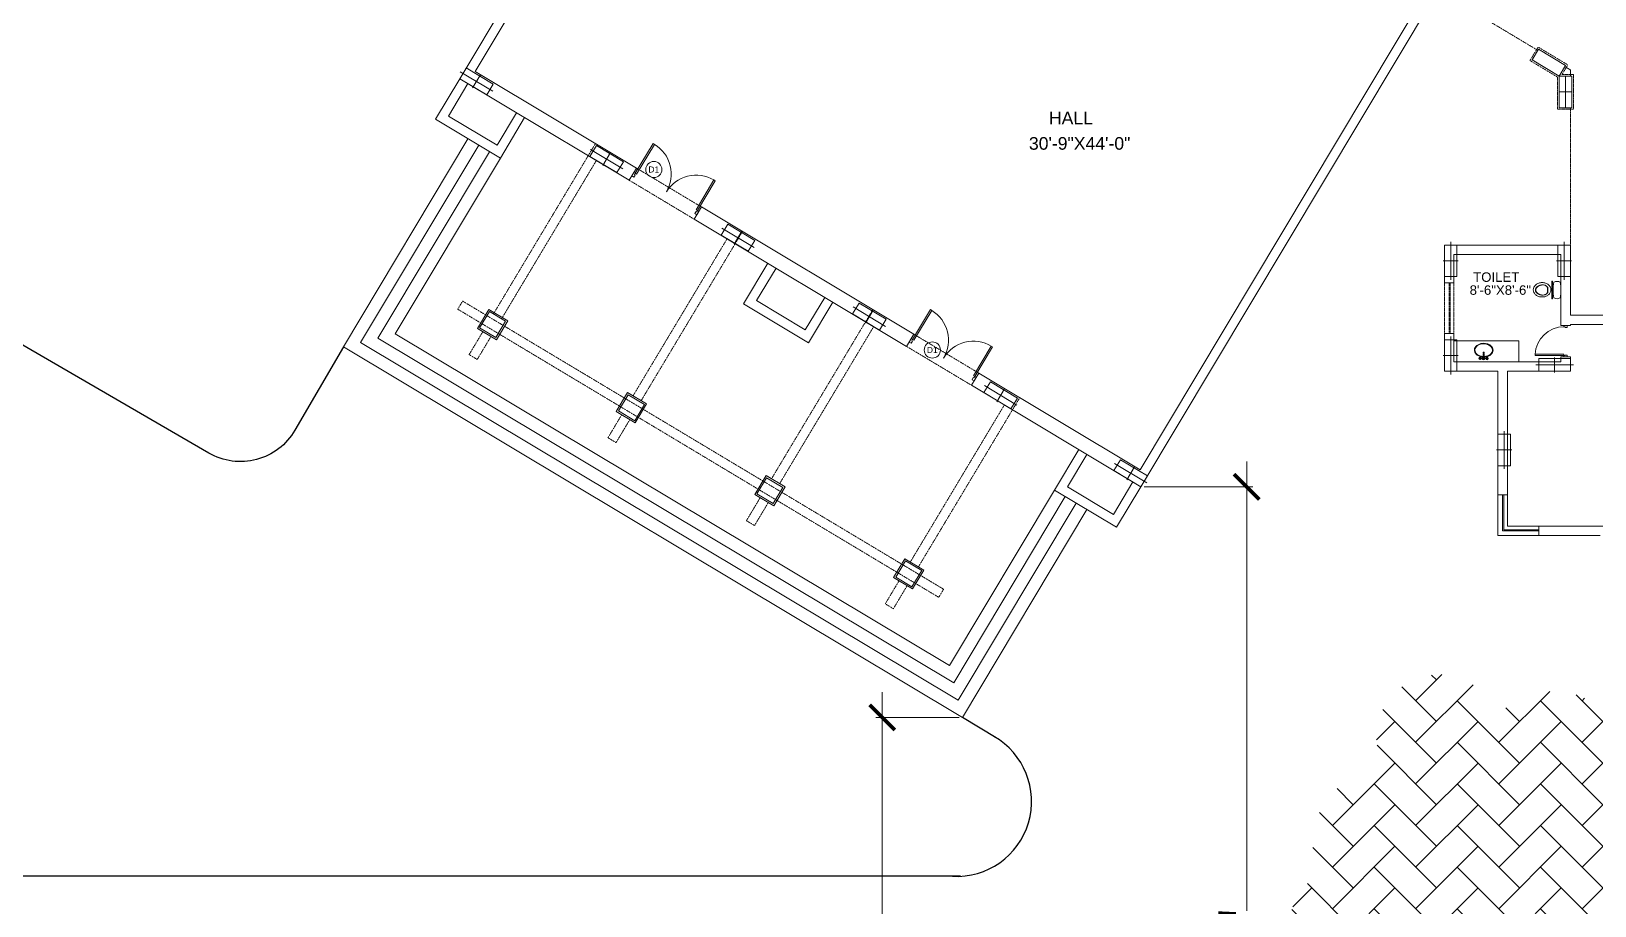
# Model space of a CAD drawing. Header units: inches. Extents: x -110725 to 51121, y 8404 to 44825.
# Drawn here: x 38081 to 39569, y 21109 to 21941 of the extents above; entities that cross this region are included whole.
import ezdxf
from ezdxf.enums import TextEntityAlignment as Align

# ---------------------------------------------------------------- set-up
doc = ezdxf.new("R2010")
doc.units = ezdxf.units.IN
doc.header["$LTSCALE"] = 0.1
doc.header["$MEASUREMENT"] = 0
doc.linetypes.add('DASHED2', pattern=[0.375, 0.25, -0.125])
doc.layers.get('0').update_dxf_attribs({"color": 1, "lineweight": 0})
doc.layers.get('Defpoints').update_dxf_attribs({"lineweight": 0})
for name, color, linetype, lineweight in [('Col.', 4, 'Continuous', 0), ('dim', 252, 'Continuous', 0), ('DOOR', 32, 'Continuous', 0), ('HATCH', 5, 'Continuous', 5), ('PLASTER', 7, 'Continuous', 0), ('PLUMBING', 8, 'Continuous', 0), ('stair', 5, 'Continuous', 0), ('TEXT', 3, 'Continuous', 0), ('WALL', 7, 'Continuous', 0), ('WIN', 160, 'Continuous', 0)]:
    doc.layers.add(name, color=color, linetype=linetype, lineweight=lineweight)
doc.layers.add('GREEN BELT', color=80, linetype='Continuous')
doc.styles.add('ARIAL', font='arial.ttf')
doc.styles.add('as', font='arial.ttf')
doc.styles.add('ATTR', font='romans.shx', dxfattribs={"width": 0.8, "height": 1.2})
doc.styles.add('EHSAN', font='arial.ttf', dxfattribs={"height": 54})
doc.dimstyles.new('DIM1', dxfattribs={"dimtxt": 54, "dimasz": 6, "dimexe": 6, "dimexo": 3, "dimgap": 1, "dimtad": 0, "dimzin": 0, "dimdsep": 46, "dimlunit": 4, "dimtxsty": 'EHSAN', "dimblk": 'ARCHTICK', "dimcen": 3, "dimdle": 6, "dimclrd": 4, "dimclre": 4, "dimclrt": 6, "dimadec": 0, "dimazin": 0, "dimtfac": 1, "dimtofl": 0, "dimtmove": 1, "dimatfit": 3, "dimldrblk": 'ARCHTICK', "dimfxl": 4, "dimtolj": 1, "dimtzin": 3, "dimlwd": -1, "dimlwe": -1, "dimarcsym": 0})

# ---------------------------------------------------------------- blocks, each defined once
blk = doc.blocks.new('D-1')
for points in [[(1.5, 34.9), (1.5, 1.9), (3, 1.9), (3, 34.9)], [(2.2, 0.4), (2.2, -1.9), (0, -1.9), (0, 1.9), (1.5, 1.9), (1.5, 0.4)], [(33.7, 0.4), (34.5, 0.4), (34.5, 1.9), (36, 1.9), (36, -1.9), (33.7, -1.9)]]:
    blk.add_lwpolyline(points, close=True)
blk.add_arc((1.5, 1.9), 33, 0, 87.3947)
blk = doc.blocks.new('DD3')
for p, q in [((-70.5, 34.9), (-70.5, 1.9)), ((-70.5, 34.9), (-69, 34.9)), ((-69, 1.9), (-69, 34.9)), ((-1.5, 34.9), (-3, 34.9)), ((-3, 1.9), (-3, 34.9)), ((-1.5, 34.9), (-1.5, 1.9)), ((-72, 1.9), (-72, -1.9)), ((-70.5, 1.9), (-72, 1.9)), ((-69, 1.9), (-70.5, 1.9)), ((-70.5, 0.4), (-70.5, 1.9)), ((-69.8, 0.4), (-70.5, 0.4)), ((-69.8, -1.9), (-69.8, 0.4)), ((-1.5, 1.9), (-3, 1.9)), ((-1.5, 0.4), (-2.2, 0.4)), ((-2.2, 0.4), (-2.2, -1.9)), ((-1.5, 1.9), (-1.5, 0.4)), ((0, 1.9), (-1.5, 1.9)), ((0, -1.9), (0, 1.9)), ((-72, -1.9), (-69.8, -1.9)), ((-2.2, -1.9), (0, -1.9))]:
    blk.add_line(p, q)
for centre, start, end in [((-69, 1.9), 359.9824, 90), ((-3, 1.9), 90, 180.0176)]:
    blk.add_arc(centre, 33, start, end)
blk = doc.blocks.new('D-6-dub')
blk.add_blockref('DD3', (0, 0))
blk = doc.blocks.new('WC')
at = {"color": 7}
blk.add_line((-8.3, 8), (-8.3, 8.8), dxfattribs=at)
for p, q in [((-8.3, 8.7), (8.3, 8.7)), ((8.3, 8), (-8.3, 7.9)), ((8.3, 8), (8.3, 8.7))]:
    blk.add_line(p, q)
blk.add_lwpolyline([(-0.1, 9.5, 0.117624), (2.4, 10.1, 0.104467), (4.7, 12, 0.090021), (6.2, 14.6, 0.081928), (6.7, 17.9, 0.081928), (6.2, 21.2, 0.090021), (4.7, 23.8, 0.104467), (2.4, 25.7, 0.117624), (-0.1, 26.3, 0.117624), (-2.7, 25.7, 0.104467), (-5, 23.8, 0.090021), (-6.4, 21.2, 0.081928), (-7, 17.9, 0.081928), (-6.4, 14.6, 0.090021), (-5, 12, 0.104467), (-2.7, 10.1, 0.117624)], format="xyb", close=True)
for points in [[(-2.4, 12.5, -0.319055), (-4.9, 18.5, -0.319055)], [(-5, 18.6, -0.16652), (-2.2, 23.5), (-2.2, 23.5, -0.177224), (0, 24.3)], [(-2.4, 12.7, -0.318165), (-4.7, 18.5, -0.318165)], [(-4.7, 18.5, -0.166722), (-2.1, 23.3, -0.177633), (0, 24, -0.211372)], [(5, 18.6, 0.16652), (2.2, 23.5), (2.2, 23.5, 0.177224), (0, 24.3)], [(4.7, 18.5, 0.166722), (2.1, 23.3, 0.177633), (0, 24, 0.211372)], [(2.4, 12.5, 0.319055), (4.9, 18.5, 0.319055)], [(2.4, 12.7, 0.318165), (4.7, 18.5, 0.318165)], [(-7.5, 0.7, -0.25), (-7.5, 6.7, -0.25)], [(-7.5, 6.7, -0.049862), (0, 7.5, -0.049862)], [(0, 0, -0.049876), (-7.5, 0.7, -0.049876)], [(7.5, 6.7, 0.049862), (0, 7.5, 0.049862)], [(0, 0, 0.049876), (7.5, 0.7, 0.049876)], [(7.5, 0.7, 0.25), (7.5, 6.7, 0.25)]]:
    blk.add_lwpolyline(points, format="xyb")
for points in [[(-2.4, 12.8), (2.4, 12.7)], [(2.4, 12.5), (-2.4, 12.5)]]:
    blk.add_lwpolyline(points)
blk = doc.blocks.new('fdg')
for p, q in [((-3.7, 1.5), (-4, 1.5)), ((-3.7, 1.2), (-4, 1.2)), ((-3.4, 1.8), (-3.4, 2)), ((-3.4, 0.9), (-3.4, 0.7)), ((-3.2, 1.8), (-3.2, 2)), ((-3.2, 0.9), (-3.2, 0.7)), ((-2.9, 1.5), (-2.6, 1.5)), ((-2.8, 1.2), (-2.6, 1.2)), ((-0.5, 5.4), (-0.5, 2.1)), ((0.5, 2.1), (0.5, 5.4)), ((2.8, 1.5), (2.6, 1.5)), ((2.9, 1.2), (2.6, 1.2)), ((3.2, 1.8), (3.2, 2)), ((3.2, 0.9), (3.2, 0.7)), ((3.4, 1.8), (3.4, 2)), ((3.4, 0.9), (3.4, 0.7)), ((3.7, 1.5), (4, 1.5)), ((3.7, 1.2), (4, 1.2))]:
    blk.add_line(p, q)
for centre, radius in [((-3.3, 1.4), 1.25), ((-4.2, 1.4), 0.253), ((-3.3, 1.4), 0.453), ((-3.3, 2.3), 0.253), ((-3.3, 0.5), 0.253), ((-2.4, 1.4), 0.253), ((0, 6.9), 0.544), ((0, 1.4), 0.453), ((3.3, 1.4), 1.25), ((2.4, 1.4), 0.253), ((3.3, 1.4), 0.453), ((3.3, 2.3), 0.253), ((3.3, 0.5), 0.253), ((4.2, 1.4), 0.253)]:
    blk.add_circle(centre, radius)
for centre, radius, start, end in [((-3.3, 1.4), 0.906, 105.2407, 164.2093), ((-3.3, 1.4), 0.906, 196.2342, 253.9047), ((-3.3, 1.4), 0.906, 16.4413, 74.0789), ((-3.3, 1.4), 0.906, 286.12, 344.0884), ((0, 1.4), 1.36, 109.6514, 70.3603), ((0, 1.4), 0.906, 120.3431, 59.7554), ((0, 5.4), 0.453, 0, 180), ((3.3, 1.4), 0.906, 106.12, 164.0884), ((3.3, 1.4), 0.906, 196.4412, 254.0789), ((3.3, 1.4), 0.906, 16.2342, 73.9047), ((3.3, 1.4), 0.906, 285.2407, 344.2093)]:
    blk.add_arc(centre, radius, start, end)
blk.add_ellipse((0, 9.4), major_axis=(-8.55, 0), ratio=0.719829, start_param=-4.659338, end_param=1.517745)
blk.add_open_spline([(0.5, 2.7), (1, 2.8), (1.5, 2.8), (3.3, 3.1), (4.5, 3.5), (6.6, 4.7), (7.4, 5.5), (8.5, 7), (8.8, 7.8), (9.1, 9.3), (9.1, 10.1), (8.6, 11.6), (8.2, 12.3), (7.1, 13.6), (6.4, 14.2), (4.7, 15.1), (3.8, 15.5), (1.9, 15.9), (0.9, 16.1), (-1.2, 16), (-2.2, 15.9), (-4.1, 15.4), (-5, 15), (-6.6, 14), (-7.2, 13.5), (-8.3, 12.1), (-8.7, 11.4), (-9.1, 9.9), (-9.1, 9.1), (-8.8, 7.5), (-8.4, 6.8), (-7.4, 5.5), (-6.7, 4.9), (-5.2, 3.9), (-4.3, 3.5), (-2.4, 2.9), (-1.4, 2.8), (-0.5, 2.7)], degree=3, knots=[-4.661485, -4.661485, -4.661485, -4.661485, -4.481024, -4.481024, -4.045821, -4.045821, -3.610618, -3.610618, -3.267968, -3.267968, -2.925319, -2.925319, -2.582669, -2.582669, -2.240019, -2.240019, -1.89737, -1.89737, -1.55472, -1.55472, -1.21207, -1.21207, -0.869421, -0.869421, -0.526771, -0.526771, -0.184121, -0.184121, 0.158528, 0.158528, 0.501178, 0.501178, 0.843828, 0.843828, 1.186477, 1.186477, 1.519892, 1.519892, 1.519892, 1.519892])
at = {"style": 'ATTR', "width": 0.8, "flags": 9}
blk.add_attdef('ESTCODE', (0, 1.4), '', height=0.0000181, rotation=180, dxfattribs=at)
blk = doc.blocks.new('_ArchTick')
at = {"color": 0, "linetype": 'ByBlock', "const_width": 0.15}
blk.add_lwpolyline([(-0.5, -0.5), (0.5, 0.5)], dxfattribs=at)
blk = doc.blocks.new('*D2556')
at = {"layer": 'Defpoints', "color": 0, "transparency": 16777216}
for p in [(38967.2, 21287.8), (38890.8, 20284.6), (38967.2, 20284.6)]:
    blk.add_point(p, dxfattribs=at)
at = {"layer": 'dim', "color": 4, "transparency": 16777216}
for p, q in [((38890.8, 21311.8), (38890.8, 20900.5)), ((38964.2, 21287.8), (38884.8, 21287.8)), ((38890.8, 20260.6), (38890.8, 20671.9)), ((38964.2, 20284.6), (38884.8, 20284.6))]:
    blk.add_line(p, q, dxfattribs=at)
at = {"layer": 'dim', "color": 4, "transparency": 16777216, "xscale": 24, "yscale": 24, "zscale": 24}
for p, rotation in [((38890.8, 21287.8), 90), ((38890.8, 20284.6), 270)]:
    blk.add_blockref('_ArchTick', p, dxfattribs=dict(at, rotation=rotation))
at = {"layer": 'dim', "color": 6, "transparency": 16777216, "insert": (38890.8, 20786.2), "char_height": 54, "attachment_point": 5, "rotation": 90, "style": 'EHSAN'}
blk.add_mtext('\\A1;83\'-7{\\H1x;\\S1/4;}"', dxfattribs=at)
blk = doc.blocks.new('*D2557')
at = {"layer": 'Defpoints', "color": 0, "transparency": 16777216}
for p in [(39137.2, 21507.4), (39172.6, 20471.3, -23.7), (39237.9, 20471.3)]:
    blk.add_point(p, dxfattribs=at)
at = {"layer": 'dim', "color": 4, "transparency": 16777216}
for p, q in [((39237.9, 21531.4), (39237.9, 21103.6)), ((39140.2, 21507.4), (39243.9, 21507.4)), ((39237.9, 20447.3), (39237.9, 20875.1)), ((39175.6, 20471.3), (39243.9, 20471.3))]:
    blk.add_line(p, q, dxfattribs=at)
at = {"layer": 'dim', "color": 4, "transparency": 16777216, "xscale": 24, "yscale": 24, "zscale": 24}
for p, rotation in [((39237.9, 21507.4), 90), ((39237.9, 20471.3), 270)]:
    blk.add_blockref('_ArchTick', p, dxfattribs=dict(at, rotation=rotation))
at = {"layer": 'dim', "color": 6, "transparency": 16777216, "insert": (39237.9, 20989.4), "char_height": 54, "attachment_point": 5, "rotation": 90, "style": 'EHSAN'}
blk.add_mtext('\\A1;86\'-4{\\H1x;\\S1/4;}"', dxfattribs=at)
blk = doc.blocks.new('44')
at = {"layer": 'Col.', "linetype": 'Continuous'}
blk.add_lwpolyline([(-24729.4, 37327.3), (-24729.4, 37339.3), (-24759.4, 37339.3), (-24759.4, 37327.3)], close=True, dxfattribs=at)
at = {"layer": 'dim', "linetype": 'Continuous'}
for p, q in [((-24744.4, 37340.5), (-24744.4, 37326.1)), ((-24762.4, 37333.3), (-24726.4, 37333.3))]:
    blk.add_line(p, q, dxfattribs=at)

msp = doc.modelspace()

# ---------------------------------------------------------------- hatches: boundary and pattern name
at = {"layer": 'HATCH'}
h = msp.add_hatch(dxfattribs=at)
h.set_pattern_fill('AR-HBONE', color=251, scale=7)
h.set_pattern_definition([(45, (77967.188, 0), (3e-15, 39.59798), [84, -28]), (135, (77986.987, 19.8), (3e-15, 39.59798), [84, -28])])
edge = h.paths.add_edge_path()
edge.add_arc((39660.69078, 21127.80627), 72.2462, 321.43452144, 431.43452134)
edge.add_arc((39645.72067, 21242.90091), 60.1184, 309.17031682, 509.43681154)
edge.add_arc((39529.68185, 21240.47755), 72.2462, 27.17260702, 137.17260692)
edge.add_arc((39420.89344, 21269.21705), 59.40534, 20.0565317, 210.02676781)
edge.add_arc((39373.12941, 21167.33735), 72.2462, 92.91069259, 202.91069249)
edge.add_arc((39348.82275, 21080.60098), 72.2462, 125.77973538, 235.77973528)
edge.add_arc((39375.48089, 20994.55822), 72.2462, 158.64877817, 268.64877807)
edge.add_arc((39444.56861, 20936.75771), 72.2462, 191.51782095, 301.51782086)
edge.add_arc((39543.55752, 20867.68436), 61.67709, 173.02945644, 385.74427095)
edge.add_arc((39615.04994, 20964.94055), 72.2462, 257.25590653, 367.25590643)
edge.add_arc((39720.58035, 21023.19509), 59.66925, 235.42339105, 453.26703682)

# ---------------------------------------------------------------- linework, layer by layer
for p, q in [((38465.49661, 21857.27501), (38488.61779, 21895.88086)), ((38477.84201, 21860.37195), (38496.33896, 21891.25662)), ((38527.27642, 21820.27486), (38465.49661, 21857.27501)), ((38524.17948, 21832.62026), (38477.84201, 21860.37195)), ((38524.17948, 21832.62026), (38542.67643, 21863.50494)), ((38527.27642, 21820.27486), (38550.3976, 21858.8807)), ((38758.8951, 21681.55604), (38782.01628, 21720.16188)), ((38771.2405, 21684.65297), (38789.73745, 21715.53765)), ((38820.6749, 21644.55589), (38758.8951, 21681.55604)), ((38817.57797, 21656.90129), (38771.2405, 21684.65297)), ((38817.57797, 21656.90129), (38836.07492, 21687.78596)), ((38820.6749, 21644.55589), (38843.79608, 21683.16173)), ((39054.87912, 21504.29165), (39078.0003, 21542.8975)), ((39067.22453, 21507.38859), (39085.72147, 21538.27326)), ((39110.97781, 21481.18458), (39129.47476, 21512.06925)), ((39054.87912, 21504.29165), (39114.07475, 21468.83918)), ((39067.22453, 21507.38859), (39110.97781, 21481.18458)), ((39114.07475, 21468.83918), (39137.19593, 21507.44502))]:
    msp.add_line(p, q)
at = {"layer": 'Col.', "linetype": 'Continuous', "elevation": 27.16259}
for points in [[(39515.88738, 21924.03377), (39509.70693, 21913.74776), (39535.42194, 21898.29662), (39541.6024, 21908.58263)], [(39535.42194, 21868.29662), (39535.42194, 21898.29662), (39547.42194, 21898.29662), (39547.42194, 21868.29662)]]:
    msp.add_lwpolyline(points, close=True, dxfattribs=at)
at = {"layer": 'dim', "linetype": 'Continuous'}
for p, q in [((39541.42194, 21868.29662), (39541.42194, 21898.29662)), ((39547.42194, 21883.29662), (39535.42194, 21883.29662))]:
    msp.add_line(p, q, dxfattribs=at)
at = {"layer": 'GREEN BELT', "linetype": 'Continuous'}
for p, q in [((38999.45101, 21268.44254), (38967.16964, 21287.77597)), ((38965.55753, 21136.61756), (37505.98297, 21136.61756))]:
    msp.add_line(p, q, dxfattribs=at)
msp.add_lwpolyline([(38377.79759, 21640.75306), (38331.66258, 21561.28684, -0.4142135624), (38249.64848, 21539.52249), (37504.75495, 21971.97879), (37483.37705, 22001.84415), (37485.44423, 22061.13383), (37543.82215, 22156.49411), (37445.78891, 22216.14179), (37244.28878, 22351.43454)], format="xyb", dxfattribs=at)
msp.add_arc((38961.67115, 21207.88645), 71.37478, 266.87868213, 60.12420514, dxfattribs=at)
at = {"layer": 'PLASTER', "elevation": 27.16259}
for points in [[(38516.26606, 21676.2534), (38534.28212, 21665.46351), (38523.49223, 21647.44745), (38505.47618, 21658.23734)], [(38666.4836, 21586.29076), (38648.46754, 21597.08065), (38637.67766, 21579.06459), (38655.69372, 21568.27471)], [(38780.30896, 21518.12034), (38798.32502, 21507.33045), (38787.53513, 21489.3144), (38769.51907, 21500.10428)], [(38930.52367, 21428.15299), (38912.50761, 21438.94287), (38901.71773, 21420.92681), (38919.73379, 21410.13693)]]:
    msp.add_lwpolyline(points, close=True, dxfattribs=at)
at = {"layer": 'PLUMBING'}
for p in [(39435.10944, 21646.38625), (39496.87978, 21626.45053)]:
    msp.add_line(p, (39496.87978, 21646.38625), dxfattribs=at)
at = {"layer": 'stair'}
for p, q in [((38410.71867, 21649.01155), (38516.98153, 21826.44051)), ((38427.17921, 21653.14079), (38527.27642, 21820.27486)), ((38410.71867, 21649.01155), (38958.91116, 21320.69705)), ((38427.17921, 21653.14079), (38954.78191, 21337.15759)), ((38954.78191, 21337.15759), (39054.87912, 21504.29165)), ((38958.91116, 21320.69705), (39065.17401, 21498.12601))]:
    msp.add_line(p, q, dxfattribs=at)
at = {"layer": 'stair', "elevation": 27.16259}
for points in [[(38496.39174, 21838.7718), (38377.79759, 21640.75306), (38967.16964, 21287.77597), (39085.7638, 21485.79471)], [(38506.68663, 21832.60616), (38394.25813, 21644.88231), (38963.0404, 21304.23651), (39075.46891, 21491.96036)]]:
    msp.add_lwpolyline(points, dxfattribs=at)
at = {"layer": 'TEXT'}
for centre in [(38673.43632, 21809.45406, 27.16259), (38938.55488, 21637.61248, 27.16259)]:
    msp.add_circle(centre, 7.69524, dxfattribs=at)
at = {"layer": 'WALL'}
for p, q in [((38503.27531, 21902.83837), (38774.62815, 22355.92098)), ((38488.61779, 21895.88086), (38625.09766, 22123.76369)), ((39136.41111, 21523.65101), (39407.76396, 21976.73361)), ((39137.19593, 21507.44502), (39420.10936, 21979.83054)), ((38656.93469, 21810.80416), (38503.27531, 21902.83837)), ((38649.99833, 21799.22239), (38488.61779, 21895.88086)), ((38649.99833, 21799.22239), (38656.93469, 21810.80416)), ((38711.76716, 21762.22765), (38718.70352, 21773.8094)), ((38920.97949, 21652.67427), (38718.70352, 21773.8094)), ((38914.04314, 21641.09252), (38711.76716, 21762.22765)), ((39546.10944, 21737.45053), (39426.10944, 21737.45053)), ((39426.10944, 21701.45053), (39426.10944, 21737.45053)), ((39546.10944, 21670.89746), (39546.10944, 21737.45053)), ((39537.10944, 21728.45053), (39435.10944, 21728.45053)), ((39435.10944, 21701.45053), (39435.10944, 21728.45053)), ((39537.10944, 21661.05053), (39537.10944, 21728.45053)), ((39435.10944, 21701.45053), (39426.10944, 21701.45053)), ((39537.10944, 21661.05053), (39546.10944, 21661.05053)), ((39546.10944, 21670.89746), (39579.85944, 21670.89746)), ((39546.10944, 21661.89746), (39579.85944, 21661.89746)), ((39546.10944, 21661.05053), (39546.10944, 21661.89746)), ((38914.04207, 21641.09075), (38920.97949, 21652.67427)), ((39426.10944, 21617.45053), (39426.10944, 21653.45053)), ((39435.10944, 21653.45053), (39426.10944, 21653.45053)), ((39435.10944, 21626.45053), (39435.10944, 21653.45053)), ((39537.10944, 21626.45053), (39537.10944, 21631.05053)), ((39537.10944, 21631.05053), (39546.10944, 21631.05053)), ((39546.10944, 21617.45053), (39546.10944, 21631.05053)), ((38975.81142, 21604.09686), (38982.74863, 21615.68004)), ((39136.41111, 21523.65101), (38982.74863, 21615.68004)), ((39477.10944, 21617.45053), (39426.10944, 21617.45053)), ((39537.10944, 21626.45053), (39435.10944, 21626.45053)), ((39477.10944, 21499.89746), (39477.10944, 21617.45053)), ((39486.10944, 21499.89746), (39486.10944, 21617.45053)), ((39546.10944, 21617.45053), (39486.10944, 21617.45053)), ((39137.19593, 21507.44502), (38975.81227, 21604.09828)), ((39486.10944, 21499.89746), (39477.10944, 21499.89746)), ((39516.10944, 21469.89746), (39610.60944, 21469.89746)), ((39516.10944, 21469.89746), (39516.10944, 21460.89746)), ((39516.10944, 21460.89746), (39574.60944, 21460.89746))]:
    msp.add_line(p, q, dxfattribs=at)
at = {"layer": 'WALL', "elevation": 27.16259}
for points in [[(38516.78222, 21674.19583), (38532.22455, 21664.94736), (38522.97608, 21649.50502), (38507.53374, 21658.75349)], [(38664.42603, 21585.77461), (38648.9837, 21595.02308), (38639.73523, 21579.58075), (38655.17756, 21570.33227)], [(38780.82511, 21516.06277), (38796.26745, 21506.8143), (38787.01898, 21491.37196), (38771.57664, 21500.62044)], [(38928.46611, 21427.63683), (38913.02377, 21436.8853), (38903.7753, 21421.44297), (38919.21763, 21412.19449)]]:
    msp.add_lwpolyline(points, close=True, dxfattribs=at)
at = {"layer": 'WIN', "linetype": 'DASHED2'}
for p, q in [((39420.09389, 21979.81139), (39515.18147, 21922.85893)), ((39540.91822, 21907.44396), (39546.10944, 21904.33469)), ((39542.20506, 21906.67321), (39546.10944, 21904.33469)), ((39542.20506, 21906.67321), (39546.10944, 21904.33469)), ((39546.10944, 21898.29662), (39546.10944, 21904.33469)), ((39546.10944, 21899.79662), (39546.10944, 21904.33469)), ((39546.10944, 21899.79662), (39546.10944, 21904.33469)), ((39546.10944, 21737.45053), (39546.10944, 21868.29662)), ((38610.92313, 21822.62637), (38617.86015, 21834.21006)), ((38610.92314, 21822.62637), (38520.6428, 21671.88371)), ((38618.64415, 21818.00189), (38528.36397, 21667.25947)), ((38718.70634, 21773.81411), (38656.92899, 21810.79464)), ((38649.99979, 21799.22482), (38711.76913, 21762.23093)), ((38750.84593, 21738.82963), (38757.78229, 21750.41138)), ((38743.12386, 21743.45236), (38653.61499, 21593.99782)), ((38750.84517, 21738.82837), (38661.33616, 21589.37359)), ((39426.10944, 21701.45053), (39426.10944, 21653.45053)), ((39430.60944, 21701.45053), (39430.60944, 21653.45053)), ((39431.48598, 21701.45053), (39431.48598, 21653.45053)), ((39435.10944, 21701.45053), (39435.10944, 21653.45053)), ((38486.68236, 21676.48679), (38491.30659, 21684.20795)), ((38486.68236, 21676.48679), (38944.69326, 21402.18237)), ((38491.30659, 21684.20795), (38949.31749, 21409.90354)), ((38874.96542, 21664.49229), (38881.90244, 21676.07598)), ((38874.96542, 21664.49229), (38785.4564, 21515.03751)), ((38510.62362, 21655.15451), (38497.52162, 21633.27787)), ((38518.34479, 21650.53028), (38505.24279, 21628.65363)), ((38882.68644, 21659.86781), (38793.17757, 21510.41328)), ((38982.74863, 21615.68004), (38920.97128, 21652.66056)), ((38505.24279, 21628.65363), (38497.52162, 21633.27787)), ((38914.04207, 21641.09075), (38975.81142, 21604.09686)), ((39014.88822, 21580.69556), (39021.82457, 21592.27731)), ((38642.8251, 21575.98177), (38629.7231, 21554.10512)), ((38650.54627, 21571.35753), (38637.44427, 21549.48089)), ((39007.16705, 21585.31979), (38917.65506, 21435.86005)), ((39014.88822, 21580.69556), (38925.37623, 21431.23581)), ((38637.44427, 21549.48089), (38629.7231, 21554.10512)), ((38774.66652, 21497.02146), (38761.56452, 21475.14481)), ((38782.38769, 21492.39722), (38769.28569, 21470.52058)), ((38761.56452, 21475.14481), (38769.28569, 21470.52058)), ((38906.86517, 21417.84399), (38893.76317, 21395.96734)), ((38914.58634, 21413.21975), (38901.48434, 21391.34311)), ((38944.69326, 21402.18237), (38949.31749, 21409.90354)), ((38901.48434, 21391.34311), (38893.76317, 21395.96734))]:
    msp.add_line(p, q, dxfattribs=at)
at = {"layer": 'WIN'}
for p, q in [((39477.10944, 21499.89746), (39477.10944, 21460.89746)), ((39481.60944, 21499.89746), (39481.60944, 21465.39746)), ((39482.60944, 21499.89746), (39482.60944, 21466.39746)), ((39486.10944, 21499.89746), (39486.10944, 21469.89746)), ((39486.10944, 21469.89746), (39516.10944, 21469.89746)), ((39477.10944, 21460.89746), (39516.10944, 21460.89746)), ((39481.60944, 21465.39746), (39516.10944, 21465.39746)), ((39482.60944, 21466.39746), (39516.10944, 21466.39746))]:
    msp.add_line(p, q, dxfattribs=at)
at = {"layer": 'WIN', "linetype": 'DASHED2', "elevation": 27.16259}
for points in [[(39538.07319, 21899.79662), (39543.66071, 21909.09582), (39515.37419, 21926.09208), (39507.64862, 21913.23457), (39533.92194, 21897.44796)], [(39538.07319, 21899.79662), (39543.66071, 21909.09582), (39515.37419, 21926.09208), (39507.64862, 21913.23457), (39533.92194, 21897.44796)], [(39538.07319, 21899.79662), (39548.92194, 21899.79662), (39548.92194, 21866.79662), (39533.92194, 21866.79662), (39533.92194, 21897.44796)], [(39538.07319, 21899.79662), (39548.92194, 21899.79662), (39548.92194, 21866.79662), (39533.92194, 21866.79662), (39533.92194, 21897.44796)]]:
    msp.add_lwpolyline(points, dxfattribs=at)

# ---------------------------------------------------------------- block references
at = {"layer": 'Col.', "linetype": 'Continuous'}
for p, rotation in [((36454.16878, 66635.46721, 27.16259), 149.0875610255756), ((36641.40755, 66564.37232, 27.16259), 149.0064827751198), ((36766.48212, 66489.44585, 27.16259), 149.0064827751198), ((76765.44134, 46466.86998, 27.16259), 90), ((36891.48616, 66414.40194, 27.16259), 149.0064827751198), ((37016.56422, 66339.48127, 27.16259), 149.0064827751198), ((37140.34464, 66265.31743, 27.16259), 149.0064827751198)]:
    msp.add_blockref('44', p, dxfattribs=dict(at, rotation=rotation))
at = {"layer": 'Col.', "linetype": 'Continuous', "xscale": -1}
for p, rotation in [((2206.77755, 46466.86998, 27.16259), 270), ((76765.44134, -3111.96891, 27.16259), 90), ((2149.77755, 46286.86998, 27.16259), 270)]:
    msp.add_blockref('44', p, dxfattribs=dict(at, rotation=rotation))
msp.add_blockref('44', (14786.69, -15709.88137, 27.16259), dxfattribs=at)
at = {"layer": 'DOOR', "rotation": 329.082452732648}
for p in [(38715.23602, 21768.01966, 27.16259), (38979.2796, 21609.88773, 27.16259)]:
    msp.add_blockref('D-6-dub', p, dxfattribs=at)
at = {"layer": 'DOOR', "xscale": 0.8333333333347719, "yscale": 0.8333333333347719, "zscale": 0.8333333333347719, "rotation": 89.99999999999999}
msp.add_blockref('D-1', (39541.60944, 21631.05053, 27.16259), dxfattribs=at)
at = {"layer": 'PLUMBING', "xscale": -1, "rotation": 89.80755789811126}
msp.add_blockref('WC', (39537.10944, 21694.75053, 27.16259), dxfattribs=at)
at = {"layer": 'PLUMBING', "xscale": -0.9800902086717542, "yscale": 0.9800902086681162, "zscale": 0.9800902086673869, "rotation": 359.2219251986666}
msp.add_blockref('fdg', (39463.46962, 21628.29071, 27.16259), dxfattribs=at)

# ---------------------------------------------------------------- texts
at = {"layer": 'TEXT', "style": 'as'}
for s, p in [('HALL', (39049.60333, 21852.50208)), ('30\'-9"X44\'-0"', (39030.55144, 21828.32334))]:
    msp.add_text(s, height=12, rotation=0.00184767, dxfattribs=at).set_placement(p)
at = {"layer": 'TEXT', "style": 'ARIAL'}
for p in [(38673.41129, 21809.50303), (38938.52984, 21637.66146)]:
    msp.add_text('D1', height=5.76, dxfattribs=at).set_placement(p, align=Align.MIDDLE_CENTER)
at = {"layer": 'TEXT', "style": 'as'}
for s, p in [('TOILET', (39453.53221, 21702.54038)), ('8\'-6"X8\'-6"', (39450.19434, 21690.2112))]:
    msp.add_text(s, height=9, dxfattribs=at).set_placement(p)

# ---------------------------------------------------------------- dimensions: what is measured, and where the dimension line sits
at = {"layer": 'dim'}
for base, p1, p2, picture, middle in [((39237.92872, 20471.31294, 27.16259), (39137.19593, 21507.44502, 27.16259), (39172.5503, 20471.31294, 3.45489), '*D2557', (39237.92872, 20989.37898, 27.16259)), ((38890.76024, 20284.64245, 27.16259), (38967.16964, 21287.77597, 27.16259), (38967.16964, 20284.64245, 27.16259), '*D2556', (38890.76024, 20786.20921, 27.16259))]:
    dim = msp.add_linear_dim(base=base, p1=p1, p2=p2, angle=90, dimstyle='DIM1', override={"dimtxt": 36, "dimasz": 24, "dimdle": 24}, dxfattribs=at)
    dim.commit()
    dim.dimension.update_dxf_attribs({"geometry": picture, "text_midpoint": middle})

doc.saveas('drawing.dxf')
